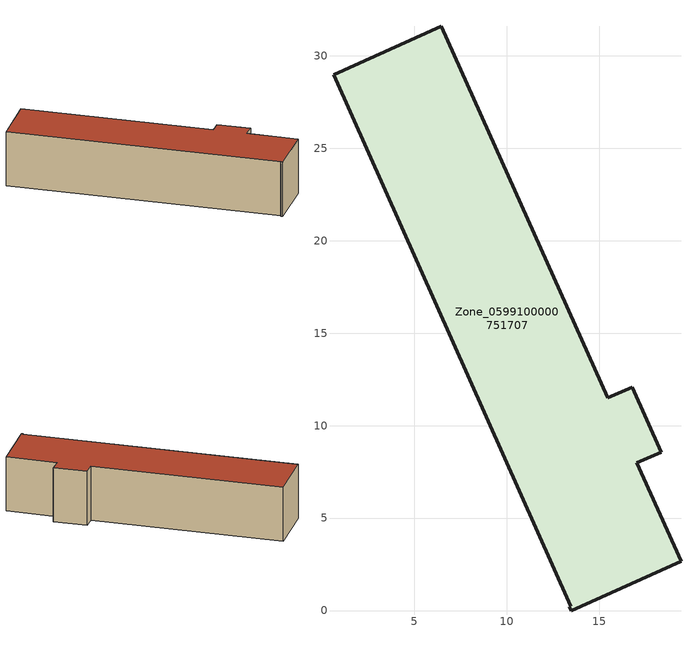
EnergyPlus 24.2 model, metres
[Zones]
Zone_0599100000751707
 floor ground (C_G): 0.63,28.97 6.46,31.59 15.48,11.5 16.8,12.09 18.38,8.56 17.05,7.99 19.43,2.67 13.49,0 13.4,0.2 13.47,0.23 z0
 wall outside (C_F): 13.4,0.2 13.49,0 19.43,2.67 17.05,7.99 18.38,8.56 16.8,12.09 15.48,11.5 6.46,31.59 0.63,28.97 13.47,0.23 13.4,0.2 z0:6.54
 roof outside (C_R): 0.63,28.97 13.47,0.23 13.4,0.2 13.49,0 19.43,2.67 17.05,7.99 18.38,8.56 16.8,12.09 15.48,11.5 6.46,31.59 z6.54
[BUILDING]
Pand.0599100000751707: North Axis=0; Terrain=City; Loads Convergence Tolerance Value=0.04; Temperature Convergence Tolerance Value=0.4; Solar Distribution=FullExterior; Maximum Number of Warmup Days=25; Minimum Number of Warmup Days=1
[Site:Location]
Rotterdam.The.Hague.AP_ZH_NLD Design_Conditions: Latitude=51.96; Longitude=4.45; Time Zone=1; Elevation=-4.5
[SITE:GROUNDTEMPERATURE:BUILDINGSURFACE]
18, 18, 18, 18, 18, 18, 18, 18, 18, 18, 18, 18
[MATERIAL] Thermal Absorptance=0.9; Solar Absorptance=0.7; Visible Absorptance=0.7
Name | Roughness | Thickness | Conductivity | Density | Specific Heat
G.D.2006-2014 | MediumSmooth | 0.15 | 0.06 | 540 | 1210
F.D.2006-2014 | Rough | 0.3 | 0.12 | 1920 | 840
R.D.2006-2014 | MediumRough | 0.2 | 0.08 | 1500 | 1000
[CONSTRUCTION]
C_G: G.D.2006-2014
C_F: F.D.2006-2014
C_R: R.D.2006-2014
[ZONE]
Zone_0599100000751707: Type=1; Multiplier=1; Ceiling Height=Autocalculate; Volume=Autocalculate; Floor Area=autocalculate; Part of Total Floor Area=Yes
[ZONEINFILTRATION:DESIGNFLOWRATE]
Infil_Zone_0599100000751707: Zone or ZoneList or Space or SpaceList=Zone_0599100000751707; Schedule=AlwaysOn; Design Flow Rate Calculation Method=Flow/Area; Flow Rate per Floor Area=0.0021; Constant Term Coefficient=1; Temperature Term Coefficient=0; Velocity Term Coefficient=0; Velocity Squared Term Coefficient=0
[HVACTEMPLATE:ZONE:IDEALLOADSAIRSYSTEM]
Zone_0599100000751707: Maximum Heating Supply Air Temperature=50; Minimum Cooling Supply Air Temperature=13; Maximum Heating Supply Air Humidity Ratio=0.0156; Minimum Cooling Supply Air Humidity Ratio=0.0077; Heating Limit=NoLimit; Cooling Limit=NoLimit; Dehumidification Control Type=ConstantSensibleHeatRatio; Cooling Sensible Heat Ratio=0.7; Dehumidification Setpoint=60; Humidification Control Type=None; Humidification Setpoint=30; Outdoor Air Method=None; Outdoor Air Flow Rate per Person=0.00944; Outdoor Air Flow Rate per Zone Floor Area=0; Outdoor Air Flow Rate per Zone=0; Demand Controlled Ventilation Type=None; Outdoor Air Economizer Type=NoEconomizer; Heat Recovery Type=None; Sensible Heat Recovery Effectiveness=0.7; Latent Heat Recovery Effectiveness=0.65
[ZONECONTROL:THERMOSTAT]
ThermostatControl_Zone_0599100000751707: Zone or ZoneList=Zone_0599100000751707; Control Type Schedule=DualSetpointControlType; Control 1=Thermostat_Zone_0599100000751707; Temperature Difference Between Cutout And Setpoint=0
[THERMOSTATSETPOINT:DUALSETPOINT]
Thermostat_Zone_0599100000751707: Heating Setpoint Temperature Schedule=HeatingSetpoint_Zone_0599100000751707; Cooling Setpoint Temperature Schedule=CoolingSetpoint_Zone_0599100000751707
[SCHEDULE:COMPACT]
HeatingSetpoint_Zone_0599100000751707: Through: 12/31, For: AllDays, Until: 24:00, 21
CoolingSetpoint_Zone_0599100000751707: Through: 12/31, For: AllDays, Until: 24:00, 24
DualSetpointControlType: Through: 12/31, For: AllDays, Until: 24:00, 4
AlwaysOn: Through: 12/31, For: AllDays, Until: 24:00, 1
